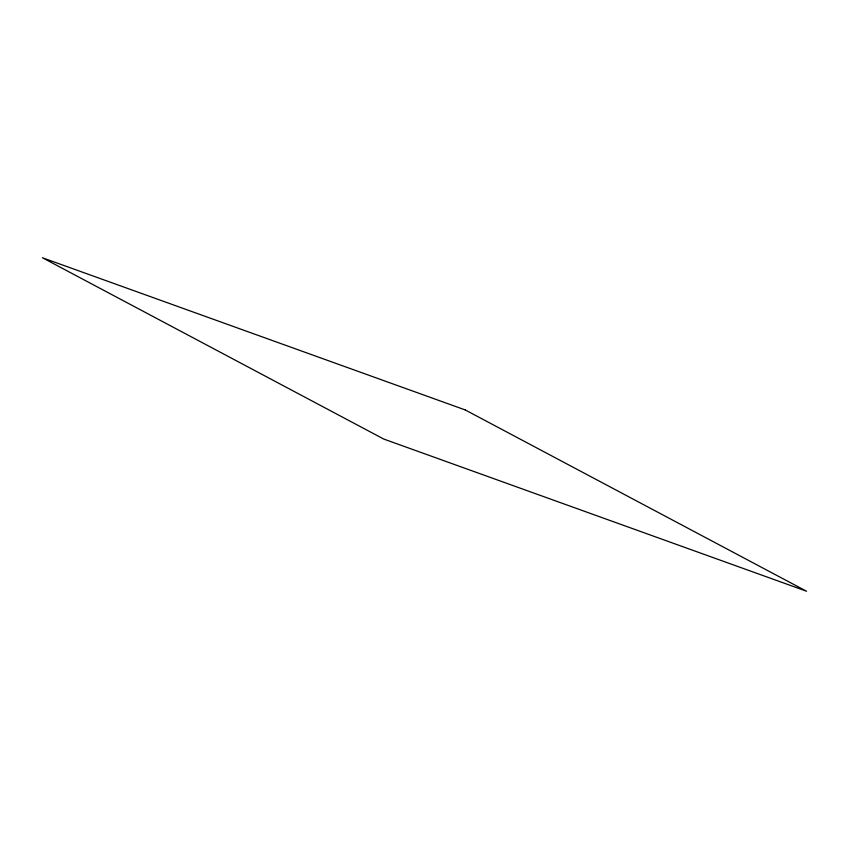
<?xml version="1.0" encoding="UTF-8"?>
<svg xmlns="http://www.w3.org/2000/svg" width="849" height="849" viewBox="0 0 849 849"><rect width="100%" height="100%" fill="white"/><g stroke="black" fill="none" stroke-linecap="round" stroke-linejoin="round"><path stroke-width="1.27" d="M465.231 409.94L42.45 257.767L383.769 439.06L806.55 591.233L465.231 409.94"/></g></svg>
